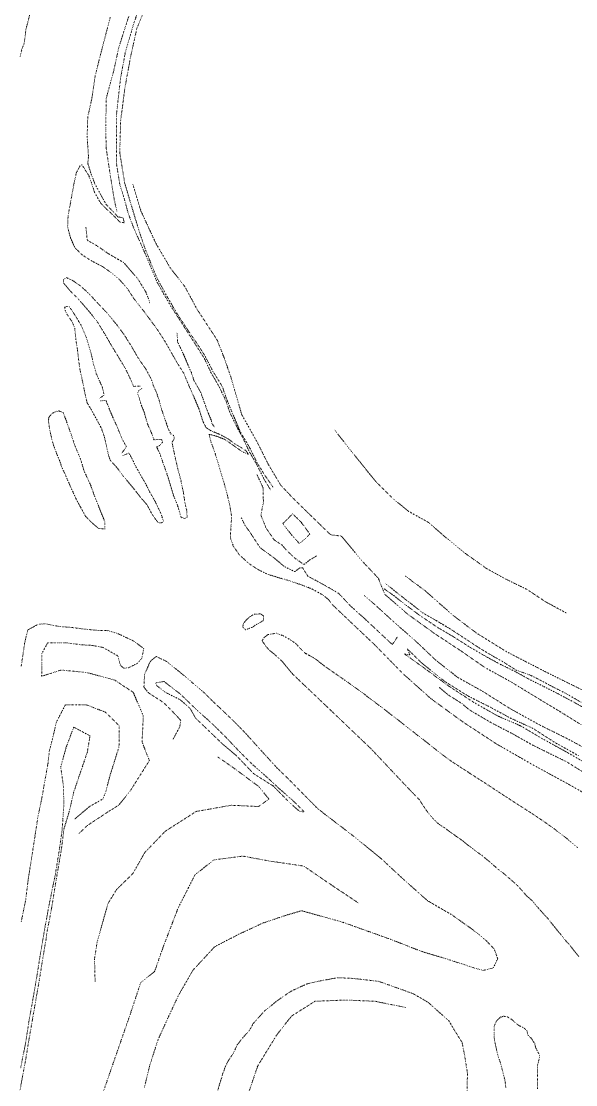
# Model space of a CAD drawing. Extents: x 682410 to 689460, y 7661803 to 7669124.
# Drawn here: x 686399.5 to 686623.2, y 7665114.4 to 7665543 of the extents above; entities that cross this region are included whole.
import ezdxf

# ---------------------------------------------------------------- set-up
doc = ezdxf.new("R2010")
doc.units = 0
doc.header["$MEASUREMENT"] = 0
doc.linetypes.add('DOT', pattern=[0.25, 0, -0.25])
doc.layers.add('02 TOE_Line', color=1, linetype='DOT', lineweight=20)

msp = doc.modelspace()

# ---------------------------------------------------------------- linework, layer by layer
at = {"layer": '02 TOE_Line'}
for points in [[(686449.5, 7665554.5, 4019.19), (686445, 7665542.5, 4018.43), (686441.5, 7665530.5, 4017.6), (686439.56, 7665520, 4017.16), (686438, 7665506, 4016.12), (686437.88, 7665495, 4015.8), (686437.94, 7665485.5, 4015.36), (686439.24, 7665477.38, 4014.98), (686441.28, 7665470.73, 4014.68), (686442.62, 7665465.69, 4014.45), (686444.86, 7665459.7, 4014.23), (686447.43, 7665454, 4014.46), (686449.75, 7665448.8, 4014.37), (686451.72, 7665443.94, 4014.2), (686454.4, 7665437.72, 4013.8), (686457.3, 7665432.53, 4013.5), (686459.9, 7665428.09, 4013.35), (686462.97, 7665423.36, 4013.23), (686466.35, 7665418.1, 4012.68), (686469.62, 7665413.02, 4012.18), (686473.46, 7665406.94, 4011.54), (686475.88, 7665401.72, 4011.18), (686479.27, 7665395.84, 4010.92), (686482, 7665390.17, 4010.76), (686483.64, 7665385.38, 4010.86), (686486.74, 7665379.01, 4010.54), (686489.05, 7665374.72, 4010.27), (686491.44, 7665369.63, 4009.95), (686494.28, 7665364.74, 4009.3), (686497.51, 7665358.38, 4008.88), (686500.23, 7665353.86, 4008.72)], [(686450.81, 7665551.5, 4019.09), (686446.13, 7665540, 4018.72), (686443.69, 7665529, 4017.74), (686441.38, 7665516.5, 4016.74), (686439.62, 7665503, 4015.94), (686439.25, 7665490, 4015.46), (686441.28, 7665477.62, 4014.99), (686443.37, 7665470.62, 4014.74), (686445.4, 7665463.85, 4014.37), (686447.43, 7665457.33, 4014.17), (686449.73, 7665450.61, 4014.2), (686451.79, 7665445.53, 4014.05), (686454.29, 7665439.49, 4013.88), (686455.07, 7665438.05, 4013.74), (686458.45, 7665431.8, 4013.32), (686462.45, 7665425.04, 4013.12), (686466.8, 7665418.36, 4012.78), (686470.18, 7665413.48, 4012.02), (686473.41, 7665408.51, 4011.64), (686476.84, 7665401.9, 4011.18), (686480.55, 7665395.91, 4010.7), (686482.69, 7665389.87, 4010.75), (686485.17, 7665383.95, 4010.77), (686487.78, 7665377.68, 4010.43), (686491.75, 7665370.95, 4009.93), (686494.71, 7665364.95, 4009.27), (686497.64, 7665360.22, 4008.95), (686501.09, 7665355.17, 4008.67)], [(686402.89, 7665545.62, 4020.73), (686402.23, 7665542.87, 4020.62), (686401.43, 7665539.82, 4020.5), (686401.11, 7665537.06, 4020.39), (686400.66, 7665534.08, 4020.28), (686399.7, 7665531.5, 4020.17), (686399.1, 7665528.71, 4020.06)], [(686627.17, 7665231.57, 4009.71), (686620.21, 7665235.51, 4009.57), (686612.85, 7665239.52, 4009.54), (686605.5, 7665243.53, 4009.51), (686598.21, 7665247.71, 4009.48), (686590.93, 7665251.89, 4009.45), (686584.21, 7665256.3, 4009.38), (686577.49, 7665260.71, 4009.31), (686571.15, 7665265.32, 4009.3), (686564.82, 7665269.93, 4009.29), (686559.2, 7665274.94, 4009.29), (686553.58, 7665279.95, 4009.3), (686547.72, 7665285.92, 4009.24), (686541.85, 7665291.9, 4009.18), (686536.38, 7665297.07, 4009.1), (686530.91, 7665302.24, 4009.02), (686524.86, 7665308, 4008.95), (686523.43, 7665309.96, 4009.87), (686520.79, 7665311.98, 4009.95), (686516.52, 7665314.31, 4009.96), (686512.56, 7665315.83, 4010.08), (686507.35, 7665317.59, 4010.16), (686503.69, 7665318.63, 4010.46), (686498.76, 7665320.17, 4010.6), (686495.18, 7665321.92, 4010.79), (686491.19, 7665324.53, 4010.92), (686487.34, 7665328.11, 4011.21), (686485.06, 7665331.49, 4011.55), (686483.86, 7665334.85, 4011.71), (686484.05, 7665338.44, 4011.93), (686484.37, 7665343.36, 4012.18), (686483.65, 7665347.82, 4012.32), (686482.57, 7665352.42, 4012.69), (686481.27, 7665357.05, 4012.84), (686479.39, 7665363.36, 4012.98), (686477.83, 7665368.5, 4013.11), (686476.02, 7665373.57, 4013.23), (686475.28, 7665376.51, 4013.08), (686478.13, 7665375.83, 4012.22), (686481.67, 7665374.42, 4011.48), (686483.86, 7665372.92, 4010.98), (686486.44, 7665371.1, 4010.58), (686488.7, 7665369.51, 4010.13), (686491.14, 7665368.5, 4009.91), (686490.08, 7665369.96, 4010.13), (686488.64, 7665370.92, 4010.33), (686485.59, 7665372.74, 4010.95), (686483.02, 7665374.65, 4011.23), (686479.56, 7665376.5, 4011.99), (686476.43, 7665377.76, 4012.8), (686474.11, 7665379.16, 4013.13), (686472.87, 7665381.55, 4013.22), (686471.25, 7665386.63, 4013.31), (686469.21, 7665391.53, 4013.26), (686466.98, 7665396.49, 4013.42), (686465.05, 7665401.15, 4013.52), (686462.32, 7665405.46, 4013.53), (686459.75, 7665410.01, 4013.8), (686457.42, 7665414.1, 4013.89), (686454.37, 7665418.82, 4014.14), (686451.56, 7665422.67, 4014.36), (686448.38, 7665426.89, 4014.55), (686444.98, 7665431.14, 4014.81), (686442.33, 7665435.28, 4015.02), (686438.91, 7665439.1, 4015.31), (686435.41, 7665441.98, 4015.43), (686432.2, 7665444.2, 4015.81), (686428.1, 7665446.3, 4016.15), (686424.18, 7665448.75, 4016.35), (686421.12, 7665451.76, 4016.57), (686419.35, 7665455.82, 4016.76), (686418.22, 7665460.11, 4016.94), (686418.41, 7665464.72, 4016.98), (686419.12, 7665468.37, 4017.25), (686419.91, 7665472.7, 4017.39), (686420.66, 7665476.97, 4017.35), (686421.77, 7665482.03, 4017.39), (686423.2, 7665484.62, 4017.87), (686423.99, 7665485.18, 4017.79), (686426.72, 7665480.91, 4017.39), (686427.83, 7665477.86, 4017.2), (686429.12, 7665473.95, 4016.96), (686431.52, 7665469.75, 4016.84), (686434.14, 7665467.07, 4016.56), (686436.3, 7665465.14, 4016.41), (686439.21, 7665462.16, 4016.21), (686441.03, 7665461.71, 4016.33), (686440.66, 7665463.73, 4015.79), (686438.46, 7665464.21, 4016.33), (686436.59, 7665466.28, 4016.59), (686433.72, 7665469.19, 4016.66), (686429.26, 7665477.37, 4017.1), (686427.7, 7665481.44, 4017.34), (686426.37, 7665485.71, 4017.55), (686426.63, 7665488.38, 4017.9), (686426.1, 7665496.57, 4018.32), (686426.33, 7665504.29, 4018.84), (686427.97, 7665511.78, 4019.22), (686429.37, 7665521.14, 4019.65), (686431.25, 7665528.63, 4019.97), (686435.46, 7665544.78, 4020.75)], [(686442.88, 7665545, 4020.84), (686438.88, 7665532.5, 4019.91), (686436.94, 7665523.5, 4019.44), (686433.81, 7665512, 4018.88), (686433.62, 7665501, 4018.46), (686433.75, 7665492, 4017.86), (686435.5, 7665480.5, 4017.27), (686437.06, 7665471, 4016.67), (686438.06, 7665466.48, 4016.34)], [(686625.31, 7665259.5, 4013.56), (686618.06, 7665264, 4013.34), (686608.12, 7665270, 4013.17), (686596.63, 7665277, 4013.03), (686586.56, 7665282.5, 4012.61), (686576.44, 7665289.5, 4012.23), (686565.81, 7665296.5, 4011.93), (686555.44, 7665304, 4011.4), (686546.19, 7665312, 4010.97), (686543.56, 7665318.5, 4010.73), (686536.94, 7665325.5, 4009.64), (686532.81, 7665330.5, 4010.85), (686528.62, 7665335.5, 4009.7), (686524.31, 7665336, 4008.3), (686515.56, 7665344.5, 4008.08), (686508.94, 7665351, 4008.14), (686504.19, 7665356, 4008.22), (686499.12, 7665364.5, 4008.68), (686494.88, 7665373, 4009.18), (686488.44, 7665384.5, 4010.32), (686484.25, 7665399, 4012.38), (686481.69, 7665406.5, 4012.77), (686478.56, 7665414.5, 4013.56), (686470.38, 7665427, 4014), (686465.56, 7665436, 4014.52), (686459.69, 7665443.5, 4014.98), (686453.81, 7665453.5, 4015.84), (686447.81, 7665466.5, 4016.49), (686444.5, 7665477.5, 4017.21)], [(686425.6, 7665460.02, 4016.79), (686426.13, 7665454.76, 4016.51), (686429.9, 7665452.61, 4016.23), (686434.56, 7665449.38, 4015.98), (686440.89, 7665445.7, 4015.9), (686446.59, 7665439.11, 4015.55), (686449.8, 7665433.81, 4015.53), (686451.3, 7665430.11, 4015.85), (686451.1, 7665429.1, 4016.15)], [(686448.09, 7665394.97, 4017.28), (686446.81, 7665394.01, 4017.36), (686446.41, 7665393, 4017.43), (686447.06, 7665391.26, 4017.38), (686447.95, 7665388.28, 4017.31), (686449.09, 7665385.46, 4017.28), (686449.87, 7665382.68, 4017.32), (686450.48, 7665380.62, 4017.23), (686451.69, 7665377.9, 4017.19), (686452.34, 7665376.34, 4017.01), (686453.07, 7665374.28, 4016.97), (686454.62, 7665374.46, 4016.98), (686456.22, 7665374.48, 4017), (686456.46, 7665373.29, 4016.94), (686455.43, 7665372.01, 4016.88), (686454.11, 7665371.52, 4016.73), (686454.52, 7665370.64, 4016.63), (686455.62, 7665368.22, 4016.35), (686456.67, 7665365.13, 4015.66), (686458.2, 7665360.86, 4014.97), (686459.44, 7665356.84, 4014.14), (686461.03, 7665351.58, 4013.4), (686462.8, 7665347.21, 4012.61), (686463.97, 7665343.07, 4012.13), (686465.32, 7665342.59, 4012.19), (686466.4, 7665342.95, 4012.11), (686466.32, 7665345.59, 4012.21), (686465.53, 7665349.04, 4012.4), (686464.9, 7665353.15, 4012.55), (686464.06, 7665357.36, 4012.75), (686463.56, 7665359.25, 4012.7), (686462.6, 7665362.9, 4012.88), (686461.68, 7665366.91, 4013.06), (686460.7, 7665371.44, 4013.24), (686460.36, 7665373.38, 4013.48), (686460.78, 7665373.98, 4013.39), (686461.22, 7665374.62, 4013.31), (686461.26, 7665375.01, 4013.32), (686461.11, 7665375.6, 4013.32), (686460.88, 7665376.07, 4013.33), (686460.59, 7665376.27, 4013.34), (686459.85, 7665376.68, 4013.36), (686458.79, 7665378.73, 4013.39), (686458.41, 7665379.94, 4013.39), (686456.27, 7665386.15, 4013.39), (686456.25, 7665386.12, 4013.37), (686455.1, 7665390.29, 4013.41), (686453.9, 7665393.82, 4013.46), (686452.81, 7665396.05, 4013.72), (686452.51, 7665397.42, 4013.55), (686451.85, 7665399, 4013.53), (686449.71, 7665402.9, 4013.56), (686446.45, 7665407.66, 4013.71), (686444.13, 7665411.69, 4014.05), (686440.89, 7665416.88, 4014.3), (686437.7, 7665421.11, 4014.69), (686434.1, 7665425.46, 4015), (686430.13, 7665429.62, 4015.36), (686426.81, 7665433.21, 4015.62), (686423.4, 7665436.36, 4015.84), (686420.66, 7665438.29, 4016.04), (686417.67, 7665439.72, 4016.13), (686416.53, 7665438.82, 4016.14), (686416.55, 7665437.52, 4016.12), (686419.05, 7665434.52, 4015.93), (686422.06, 7665431.56, 4015.65), (686426.49, 7665426.53, 4015.45), (686430.2, 7665421.87, 4015.65), (686433.43, 7665416.6, 4015.86), (686435.92, 7665412.27, 4016.11), (686439.42, 7665406.54, 4016.55), (686441.55, 7665403, 4016.9), (686443.38, 7665399.17, 4017.27), (686444.84, 7665395.79, 4017.41), (686445.61, 7665395.86, 4017.43), (686447.62, 7665395.89, 4017.3)], [(686440.52, 7665367.98, 4017.18), (686443, 7665368.97, 4016.99), (686443.9, 7665367.21, 4016.73), (686444.75, 7665365.52, 4016.65), (686445.62, 7665363.7, 4016.15), (686447.55, 7665360.29, 4015.57), (686449.78, 7665356.48, 4014.78), (686451.31, 7665353.33, 4014.24), (686453.57, 7665349.4, 4013.49), (686455.69, 7665344.92, 4012.7), (686456.9, 7665341.54, 4012.36), (686456.38, 7665340.94, 4012.33), (686455.42, 7665340.78, 4012.31), (686454.68, 7665340.95, 4012.47), (686452.4, 7665344.1, 4012.56), (686450.21, 7665348.13, 4012.7), (686447.67, 7665351.04, 4012.91), (686445.27, 7665354.14, 4013.05), (686441.96, 7665358.14, 4013.23), (686440.69, 7665359.71, 4013.23), (686437.66, 7665363.62, 4013.42), (686435.55, 7665365.83, 4013.52), (686434.76, 7665367.9, 4013.64), (686434, 7665371.29, 4013.7), (686433.68, 7665372.7, 4013.72), (686433.02, 7665375.6, 4013.82), (686431.91, 7665378.8, 4013.98), (686429.92, 7665382.56, 4013.89), (686427.51, 7665386.9, 4014.04), (686426.09, 7665389.19, 4014.09), (686425.06, 7665393.67, 4014.04), (686424.38, 7665397.23, 4014.13), (686423.26, 7665402.35, 4014.31), (686422.64, 7665406.52, 4014.54), (686422.21, 7665410.47, 4014.73), (686421.53, 7665414.92, 4014.89), (686421.1, 7665419.2, 4015.22), (686420.11, 7665421.83, 4015.31), (686417.98, 7665424.87, 4015.58), (686417.24, 7665426.42, 4015.54), (686416.96, 7665427.66, 4015.66), (686417.82, 7665428.08, 4015.92), (686418.93, 7665427.94, 4015.53), (686421.03, 7665424.79, 4015.44), (686423.63, 7665420.54, 4015.56), (686425.75, 7665415.52, 4015.82), (686427.61, 7665409.39, 4015.95), (686428.71, 7665404.7, 4016.44), (686429.8, 7665400.88, 4016.79), (686432.16, 7665395.67, 4017.04), (686433, 7665392.34, 4017.47), (686430.97, 7665390.95, 4017.66)], [(686462.33, 7665417.62, 4015.15), (686462.61, 7665413.72, 4015.27), (686465, 7665408.68, 4015.23), (686466.92, 7665404.05, 4014.83), (686468.13, 7665401.41, 4014.77), (686469.19, 7665398.21, 4014.51), (686472.05, 7665393.16, 4014.45), (686473.16, 7665389.88, 4014.21), (686474.84, 7665385.37, 4014.18), (686476.09, 7665382.34, 4014.11), (686476.46, 7665380.91, 4014.15), (686477.56, 7665379.26, 4014.01)], [(686431.37, 7665389.99, 4017.61), (686433.69, 7665390.21, 4017.59), (686434.26, 7665388.69, 4017.5), (686435.41, 7665385.81, 4017.42), (686436.55, 7665383.14, 4017.44), (686437.9, 7665380.25, 4017.29), (686438.83, 7665377.91, 4017.3), (686440.19, 7665374.63, 4017.21), (686441.95, 7665371.55, 4017.06), (686440.03, 7665368.85, 4017.26)], [(686619.31, 7665304.5, 4032.4), (686611.06, 7665309, 4031.34), (686603.5, 7665314, 4030.62), (686595.25, 7665318, 4029.27), (686587.06, 7665322.5, 4028.46), (686578.63, 7665328.5, 4027.44), (686569.5, 7665336, 4027.01), (686563.81, 7665341, 4027.47), (686555.69, 7665345.5, 4026.76), (686549.56, 7665350.5, 4026.74), (686542.5, 7665357.5, 4026.42), (686538.06, 7665363, 4026.35), (686531.63, 7665371, 4026.24), (686525.75, 7665378.5, 4026.57)], [(686518.62, 7665327.5, 4007.9), (686516.06, 7665326, 4007.77), (686514.19, 7665324.5, 4008.26), (686513.56, 7665324, 4008.71), (686510, 7665326.5, 4008.25), (686506.81, 7665329.5, 4008.09), (686504.56, 7665332, 4008.01), (686501.5, 7665334, 4008.02), (686498.13, 7665339, 4008.04), (686496.19, 7665344, 4008.09), (686497.19, 7665349, 4008.1), (686497.06, 7665355, 4008.42), (686494.5, 7665360.5, 4008.92)], [(686488.29, 7665342.86, 4013.42), (686489.87, 7665339.69, 4012.04), (686492.45, 7665336.03, 4011.79), (686495.86, 7665330.8, 4011.33), (686501.31, 7665326.86, 4010.83), (686505.54, 7665323.29, 4010.82), (686509.85, 7665321.15, 4009.96), (686511.97, 7665322.76, 4008.42), (686513.04, 7665322.69, 4008.42), (686515.15, 7665319.3, 4009.99), (686518.29, 7665317.66, 4009.66), (686522.69, 7665315.24, 4010.02), (686527.64, 7665312.33, 4009.96), (686532.36, 7665307.29, 4009.82), (686538.3, 7665301.98, 4009.69), (686544, 7665296.61, 4009.58), (686549.19, 7665291.79, 4009.97), (686550.75, 7665294.08, 4009.75), (686551.32, 7665295.08, 4009.49)], [(686515.75, 7665336.5, 4004.82), (686512.5, 7665341, 4004.86), (686508.94, 7665344.5, 4004.9), (686507.06, 7665342.5, 4004.84), (686505, 7665340.5, 4004.85), (686508.56, 7665336, 4004.79), (686511.69, 7665332.5, 4004.79), (686514.19, 7665334.5, 4004.81), (686516, 7665336.5, 4004.88)], [(686805.31, 7665181, 4019.99), (686789.25, 7665188, 4019.29), (686771.31, 7665196.5, 4018.75), (686756, 7665204, 4018.09), (686740.31, 7665212.5, 4017.63), (686729.62, 7665218, 4017.51), (686715.25, 7665225, 4016.87), (686700.94, 7665232, 4016.11), (686684.5, 7665240.5, 4015.79), (686671.12, 7665247.5, 4015.38), (686654.56, 7665257, 4014.71), (686638.81, 7665266, 4014.21), (686626.75, 7665273, 4013.66), (686611.56, 7665280.5, 4013.23), (686595.06, 7665289, 4012.85), (686583, 7665296.5, 4012.64), (686573.75, 7665303.5, 4012.49), (686562.38, 7665313.5, 4012.73), (686554.31, 7665319.5, 4012.78)], [(686545.62, 7665314.5, 4008.63), (686549.81, 7665311.5, 4009.05), (686554.88, 7665307.5, 4009.32), (686561, 7665303, 4009.39), (686567.75, 7665298.5, 4009.8), (686573.75, 7665295, 4010.28), (686580, 7665291, 4010.48), (686586.88, 7665287, 4010.45), (686592.38, 7665284, 4010.68), (686598.56, 7665281, 4010.97), (686604, 7665278, 4011.25), (686610, 7665275, 4011.46), (686615.94, 7665272, 4011.47), (686622.5, 7665268.5, 4011.61), (686629.69, 7665264.5, 4011.77)], [(686625.31, 7665268.5, 4011.54), (686619.38, 7665272, 4011.43), (686613.38, 7665275, 4011.51), (686607.81, 7665278, 4011.26), (686604.69, 7665279.5, 4011.2), (686599.06, 7665281.5, 4010.87), (686594.38, 7665284.5, 4010.67), (686589.12, 7665287.5, 4010.42), (686584.12, 7665290.5, 4010.31), (686578.81, 7665294, 4010.42), (686572.69, 7665298, 4010.02), (686566.81, 7665301.5, 4009.57), (686561.56, 7665304.5, 4009.34), (686556.44, 7665308.5, 4009.18), (686551.25, 7665312.5, 4008.95), (686546.31, 7665316.5, 4008.66)], [(686629.75, 7665248.5, 4010.21), (686619.44, 7665254, 4009.92), (686608.38, 7665259.5, 4009.46), (686596.63, 7665266, 4009.19), (686585.5, 7665273, 4009.18), (686575.62, 7665278.5, 4009.27), (686566.69, 7665285.5, 4009.38), (686558.81, 7665293, 4009.5), (686549.69, 7665301, 4009.7), (686542, 7665308, 4009.62), (686537.94, 7665311.5, 4009.62)], [(686399.49, 7665283.05, 4012.43), (686400.17, 7665287.4, 4012.39), (686400.93, 7665292.65, 4012.4), (686402.16, 7665297.66, 4012.38), (686406.44, 7665300.02, 4012.2), (686409.46, 7665300.11, 4012.08), (686414.67, 7665299.1, 4011.93), (686420.27, 7665298.62, 4011.72), (686424.86, 7665298.01, 4011.65), (686430.54, 7665297.48, 4011.51), (686434.48, 7665297.4, 4011.08), (686438.74, 7665296.08, 4010.79), (686445.01, 7665293.11, 4010.33), (686448.9, 7665290.18, 4010.06), (686448.19, 7665286.32, 4009.93), (686446.41, 7665284.21, 4009.44), (686442.79, 7665282.4, 4009.46), (686440.87, 7665282.24, 4009.39), (686439.49, 7665283.47, 4009.89), (686438.48, 7665287.22, 4010.11), (686432.38, 7665290.65, 4010.43), (686427.56, 7665291.51, 4010.93), (686424.39, 7665291.63, 4010.93), (686417.27, 7665292.52, 4011.31), (686410.18, 7665292.5, 4011.8), (686407.82, 7665288.16, 4011.85), (686407.75, 7665279, 4010.41), (686415.56, 7665281.5, 4010.25), (686425.94, 7665280.5, 4010.03), (686437.13, 7665277.5, 4009.49), (686444.69, 7665272.5, 4008.77), (686448.75, 7665263, 4007.97), (686448.25, 7665252.5, 4007.67), (686451.19, 7665245, 4007.59), (686443.62, 7665233, 4006.92), (686438.81, 7665227, 4006.29), (686434.75, 7665224.5, 4005.9), (686426.2, 7665218.88, 4004.89), (686422.69, 7665215.5, 4005.11)], [(686623.92, 7665209.91, 4010.08), (686620.23, 7665213.06, 4010.11), (686616.39, 7665216.08, 4010.14), (686612.38, 7665219.03, 4010.15), (686609.07, 7665221.32, 4010.12), (686605.66, 7665223.59, 4010.09), (686602.16, 7665225.84, 4010.04), (686598.61, 7665228.11, 4009.98), (686595.04, 7665230.42, 4009.95), (686591.43, 7665232.78, 4009.91), (686587.79, 7665235.17, 4009.87), (686584.07, 7665237.56, 4009.85), (686580.34, 7665239.98, 4009.79), (686576.61, 7665242.4, 4009.81), (686572.9, 7665244.81, 4009.8), (686569.35, 7665247.4, 4009.79), (686565.98, 7665250.08, 4009.83), (686562.69, 7665252.69, 4009.87), (686559.47, 7665255.15, 4009.96), (686555.63, 7665258.14, 4010), (686551.91, 7665261.07, 4010.02), (686548.19, 7665263.95, 4010.04), (686544.46, 7665266.83, 4010.04), (686540.7, 7665269.62, 4010.02), (686536.97, 7665272.46, 4010.01), (686533.32, 7665275.1, 4010.02), (686529.66, 7665277.68, 4009.98), (686526.16, 7665280.08, 4009.95), (686522.26, 7665282.8, 4009.89), (686520.5, 7665284.17, 4009.75), (686518.13, 7665286.01, 4009.64), (686516.25, 7665287.1, 4009.71), (686514.16, 7665288.23, 4009.74), (686512.11, 7665290.15, 4009.74), (686510.18, 7665292.28, 4009.79), (686507.89, 7665293.8, 4009.88), (686505.11, 7665295.37, 4009.84), (686502.46, 7665296.32, 4009.69), (686499.09, 7665295.85, 4009.41), (686497.43, 7665294.55, 4009.1), (686496.69, 7665293.31, 4008.78), (686498.3, 7665290.97, 4008.54), (686499.66, 7665289.44, 4008.27), (686501.56, 7665287.93, 4007.92), (686504.59, 7665285.19, 4007.53), (686508.97, 7665279.91, 4005.67), (686526.09, 7665263.62, 4003.65), (686540.74, 7665249.64, 4002.26), (686556.23, 7665233.2, 4000.32), (686560.06, 7665229.27, 4000.32), (686562.88, 7665225, 3999.3), (686563.96, 7665223.57, 3999.16), (686565.8, 7665221.42, 3998.95), (686567.84, 7665219.51, 3998.72), (686569.09, 7665218.65, 3998.6), (686570.35, 7665217.84, 3998.4), (686572.7, 7665216.1, 3998.18), (686573.89, 7665215.32, 3997.96), (686575.12, 7665214.35, 3997.97), (686577.55, 7665212.74, 3997.62), (686579.53, 7665211.03, 3997.37), (686580.66, 7665210.31, 3997.22), (686582.95, 7665208.45, 3996.94), (686585.3, 7665206.84, 3996.8), (686586.27, 7665205.97, 3996.69), (686587.5, 7665205.01, 3996.59), (686588.63, 7665204.07, 3996.52), (686590.81, 7665202.13, 3996.41), (686591.95, 7665201.13, 3996.26), (686594.04, 7665199.56, 3995.91), (686596.33, 7665197.61, 3995.83), (686597.43, 7665196.64, 3995.76), (686599.62, 7665194.67, 3995.52), (686600.52, 7665193.67, 3995.51), (686601.59, 7665192.55, 3995.55), (686602.48, 7665191.55, 3995.44), (686603.38, 7665190.48, 3995.43), (686605.62, 7665188.53, 3995.18), (686607.38, 7665186.4, 3995.12), (686608.3, 7665185.31, 3995.08), (686610.27, 7665183.13, 3994.99), (686612.11, 7665181.16, 3994.77), (686613.1, 7665179.85, 3994.89), (686614.95, 7665177.59, 3994.83), (686615.9, 7665176.37, 3994.82), (686616.85, 7665175.26, 3994.78), (686618.76, 7665172.86, 3994.78), (686620.76, 7665170.64, 3994.55), (686622.54, 7665168.32, 3994.56), (686624.44, 7665166.05, 3994.49)], [(686460.76, 7665253.64, 4007.68), (686463.48, 7665258.65, 4007.65), (686463.83, 7665261.24, 4007.72), (686461.25, 7665264.05, 4007.86), (686456.96, 7665268.37, 4008.19), (686450.68, 7665272.43, 4008.44), (686449, 7665274.58, 4008.71), (686449.24, 7665279.63, 4009.09), (686451.54, 7665284.97, 4009.71), (686453.94, 7665287.01, 4009.75), (686458.19, 7665284.93, 4009.4), (686461.32, 7665282.39, 4009.23), (686465.2, 7665279.3, 4008.94), (686468.72, 7665276.28, 4008.55), (686472.96, 7665272.69, 4008.19), (686476.7, 7665268.98, 4007.74), (686481.27, 7665264.68, 4007.29), (686485.66, 7665260.46, 4006.72), (686489.8, 7665256.25, 4006.19), (686493.4, 7665252.27, 4005.8), (686497.71, 7665247.49, 4005.26), (686502.66, 7665242.09, 4004.53), (686507.07, 7665237.81, 4003.94), (686519.25, 7665225.5, 4001.76), (686533.62, 7665214.5, 4000.29), (686544.69, 7665205.5, 3998.93), (686553.31, 7665197.5, 3997.73), (686563.44, 7665188.5, 3996.68), (686573.46, 7665182.7, 3996.24), (686576.95, 7665180.21, 3995.94), (686580.45, 7665177.7, 3995.56), (686583.81, 7665175.22, 3995.33), (686587.19, 7665172.3, 3995.08), (686590.28, 7665169.06, 3994.89), (686591.71, 7665165.2, 3994.58), (686589.93, 7665161.47, 3994.15), (686585.81, 7665160.42, 3993.66), (686581.96, 7665161.52, 3993.2), (686578.08, 7665162.81, 3992.68), (686574.1, 7665164.09, 3992.17), (686569.64, 7665165.52, 3991.57), (686565.34, 7665166.77, 3991.14), (686560.79, 7665168.16, 3990.64), (686548.44, 7665173, 3990.43), (686528.75, 7665180, 3987.91), (686512.56, 7665184.5, 3986.96), (686505.81, 7665182.5, 3986.64), (686496.94, 7665179.5, 3986.06), (686487.25, 7665175, 3984.98), (686477.56, 7665170, 3984.07), (686468.75, 7665160.5, 3983.34), (686463, 7665150.5, 3982.66), (686458.56, 7665141, 3982.05), (686454.69, 7665132.5, 3981.51), (686451.31, 7665122, 3980.71), (686449.12, 7665113, 3979.81)], [(686624.25, 7665247, 4007.19), (686614.44, 7665252.5, 4007.01), (686605.88, 7665258, 4006.69), (686597.12, 7665262, 4006.67), (686588.75, 7665266.5, 4006.84), (686579.81, 7665271, 4007.08), (686570.19, 7665277, 4006.93), (686560.87, 7665284.5, 4006.77), (686555.31, 7665290, 4006.9), (686556.31, 7665287.5, 4006.84), (686554.12, 7665288, 4006.87), (686563.12, 7665281.5, 4006.75), (686572, 7665275, 4006.88), (686582, 7665268.5, 4007.1), (686591.69, 7665263, 4006.63), (686600.94, 7665259, 4006.69), (686609.38, 7665254, 4006.78), (686618.5, 7665249, 4007.09), (686626.38, 7665244.5, 4007.24)], [(686568.12, 7665274.5, 4009.72), (686571.69, 7665271.5, 4009.71), (686577.31, 7665268, 4010.31), (686579.56, 7665266, 4009.69), (686581.87, 7665264.5, 4009.7), (686589.56, 7665260, 4009.8), (686597.38, 7665256, 4009.73), (686605.31, 7665251.5, 4009.94), (686612.37, 7665248, 4009.88), (686619.56, 7665244.5, 4009.98), (686625.94, 7665240.5, 4010)], [(686421.19, 7665221.5, 4004.14), (686427.06, 7665226.5, 4005.44), (686432.38, 7665229.5, 4005.56), (686433.62, 7665232.5, 4005.54), (686435.31, 7665239, 4005.5), (686437.06, 7665244.5, 4005.43), (686438.94, 7665250.5, 4005.37), (686439.06, 7665259, 4005.31), (686433.5, 7665264.5, 4005.16), (686425.75, 7665267.5, 4005.17), (686421.75, 7665267.5, 4005.17), (686417.31, 7665267.5, 4005.05), (686413.69, 7665260.5, 4005.43), (686412.06, 7665253.5, 4005.48), (686410.87, 7665249, 4005.5), (686410.31, 7665244, 4005.55), (686409, 7665236.5, 4005.61), (686407.75, 7665229.5, 4005.67), (686406.19, 7665222, 4005.73), (686405.12, 7665215, 4005.79), (686403.88, 7665207, 4005.65), (686402.38, 7665197.5, 4005.49), (686401.25, 7665188.5, 4005.35), (686399.5, 7665180, 4004.91)], [(686398.13, 7665107.5, 3998.75), (686399.81, 7665116.5, 3999.06), (686401.31, 7665124.5, 3999.29), (686402.63, 7665132.5, 3999.43), (686404, 7665140.5, 3999.66), (686405.31, 7665148, 3999.92), (686406.81, 7665156.5, 4000.17), (686408.25, 7665165.5, 4000.36), (686409.62, 7665173.5, 4000.48), (686409.75, 7665175, 4001.06), (686411.75, 7665185.5, 4001.25), (686413.69, 7665197.5, 4001.64), (686415.69, 7665209, 4002.07), (686416.75, 7665217.5, 4002.25), (686418.88, 7665224.5, 4001.9), (686420.75, 7665232.5, 4001.57), (686423.81, 7665241.5, 4000.98), (686426.19, 7665248.5, 4001.09), (686427.25, 7665255, 4001.18), (686420.69, 7665258.5, 4001.29), (686417.69, 7665250.5, 4001.06), (686415.44, 7665242.5, 4001.38), (686416.56, 7665234.5, 4001.57), (686416.69, 7665227, 4001.84), (686416.31, 7665221.5, 4002.2), (686415.94, 7665216.5, 4001.98), (686414.94, 7665209.5, 4002.01), (686413.25, 7665199, 4001.65), (686410.87, 7665187.5, 4001.34), (686408.94, 7665177, 4001.08), (686407.06, 7665166, 4000.37), (686405.81, 7665158, 4000.23), (686404.25, 7665149, 3999.87), (686402.63, 7665140, 3999.61), (686401.25, 7665131, 3999.35), (686399.25, 7665121, 3999.24)], [(686429.31, 7665156, 4002.04), (686429.06, 7665165, 4002.41), (686430.06, 7665171.5, 4002.62), (686432.12, 7665179, 4002.93), (686434.56, 7665187.5, 4003.42), (686437.94, 7665193, 4004.08), (686444.56, 7665199.5, 4004.69), (686449.38, 7665208, 4005.4), (686457.56, 7665216.5, 4006.06), (686470.06, 7665224.5, 4006.28), (686484.19, 7665227, 4006.25), (686495.25, 7665226.5, 4005.37), (686499.44, 7665229.5, 4005.13), (686495.38, 7665234.5, 4005.5), (686485.25, 7665242, 4005.98), (686478.75, 7665246.5, 4006.24)], [(686397.88, 7665010, 3990.02), (686406.81, 7665034.5, 3989.93), (686414.63, 7665057, 3989.71), (686421.38, 7665080, 3990.02), (686431.56, 7665108.5, 3989.88), (686443.56, 7665143, 3989.99), (686447.69, 7665155.5, 3990.85), (686453.31, 7665160, 3990.77), (686456.81, 7665170, 3991.25), (686462.75, 7665185.5, 3992.61), (686469.62, 7665199, 3994.78), (686477.25, 7665205, 3995.68), (686488.94, 7665206.5, 3994.74), (686499.81, 7665204.5, 3994.83), (686513.44, 7665202.5, 3994.31), (686525.19, 7665194.5, 3994.1), (686535.69, 7665187.5, 3993.77)], [(686579.38, 7665111.33, 3992), (686579.48, 7665119.11, 3991.83), (686578.47, 7665125.55, 3991.78), (686577.31, 7665131.5, 3990.91), (686574.13, 7665136.5, 3991.41), (686572.12, 7665140, 3991.6), (686563.69, 7665147.5, 3991.74), (686557.75, 7665151, 3991.24), (686543.81, 7665156, 3989.7), (686533.21, 7665157.23, 3988.6), (686527.06, 7665157.5, 3987.94), (686518.47, 7665155.89, 3987.43), (686514.87, 7665155.03, 3987.13), (686511.97, 7665153.74, 3986.73), (686508.38, 7665152.05, 3986.4), (686505.22, 7665149.97, 3986.09), (686502.33, 7665147.89, 3985.82), (686500.25, 7665146.14, 3985.55), (686497.61, 7665144.06, 3985.2), (686495.29, 7665141.48, 3984.84), (686493.07, 7665138.99, 3984.5), (686491.66, 7665136.37, 3984.16), (686488.63, 7665133.03, 3983.75), (686486.64, 7665130.4, 3983.31), (686485.1, 7665127.15, 3982.85), (686482.84, 7665123.71, 3982.39), (686481.78, 7665121.51, 3982), (686481.26, 7665119.92, 3981.88), (686480.73, 7665118.74, 3981.75), (686480.32, 7665117.02, 3981.61), (686479.61, 7665115.01, 3981.39), (686478.84, 7665112.22, 3981.16)], [(686484.94, 7665066, 3976.13), (686486.5, 7665076.5, 3977.03), (686488.12, 7665087.5, 3978.21), (686488.88, 7665099, 3979.16), (686491, 7665110.5, 3980.62), (686494.94, 7665122, 3982.39), (686502.62, 7665134.5, 3984.16), (686508.5, 7665142, 3985.72), (686518, 7665148, 3987.18), (686530.06, 7665148.5, 3988.25), (686542.19, 7665148, 3990.06), (686554.62, 7665145.5, 3991.77)], [(686607.78, 7665112.68, 3994.3), (686607.82, 7665122.33, 3994.08), (686608.19, 7665123.85, 3994.05), (686608.67, 7665125.84, 3994), (686608.15, 7665127.09, 3993.98), (686607.46, 7665128.35, 3993.94), (686606.98, 7665129.48, 3993.94), (686606.61, 7665130.94, 3993.83), (686606.01, 7665131.88, 3993.8), (686605.39, 7665132.89, 3993.78), (686603.9, 7665134.37, 3993.8), (686603.49, 7665136.09, 3993.6), (686602.74, 7665136.87, 3993.64), (686601.68, 7665137.56, 3993.6), (686600.49, 7665138.1, 3993.58), (686599.73, 7665138.56, 3993.72), (686598.28, 7665139.82, 3993.77), (686597.39, 7665140.64, 3993.54), (686595.63, 7665141.68, 3993.61), (686594.11, 7665142.01, 3993.54), (686592.76, 7665141.57, 3993.59), (686591.3, 7665140.16, 3993.39), (686590.24, 7665137.98, 3993.19), (686590.35, 7665132.65, 3992.97), (686591.18, 7665128.69, 3992.94), (686591.92, 7665125.66, 3992.9), (686592.81, 7665123.17, 3992.89), (686593.58, 7665120.22, 3992.88), (686594.71, 7665115.77, 3992.9), (686594.97, 7665113.08, 3992.94)]]:
    msp.add_polyline3d(points, dxfattribs=at)
for points in [[(686433.24, 7665338.33, 4012.63), (686433.16, 7665341.46, 4012.86), (686431.3, 7665346.05, 4013.03), (686429.45, 7665350.66, 4013.23), (686427.42, 7665356.24, 4013.48), (686424.88, 7665361.71, 4013.55), (686423.43, 7665366.49, 4013.75), (686420.88, 7665372.72, 4013.78), (686419.74, 7665376.2, 4013.95), (686417.57, 7665382.29, 4014.07), (686416.41, 7665385.28, 4014.16), (686414.65, 7665385.94, 4014.01), (686413.64, 7665385.72, 4013.92), (686411.99, 7665384.97, 4013.92), (686410.71, 7665383.46, 4013.91), (686410.47, 7665382.04, 4013.77), (686410.89, 7665379.2, 4013.82), (686411.36, 7665376.81, 4013.68), (686412, 7665373.82, 4013.6), (686412.92, 7665371.03, 4013.42), (686414.1, 7665367.96, 4013.5), (686414.99, 7665365.96, 4013.32), (686415.86, 7665363.34, 4013.15), (686417.49, 7665359.8, 4013.06), (686419.35, 7665355.51, 4012.86), (686421.57, 7665350.64, 4012.79), (686423.27, 7665347.44, 4012.56), (686425.49, 7665343.45, 4012.37), (686428.14, 7665340.74, 4012.38), (686430.6, 7665338.63, 4012.24)], [(686497.02, 7665301.4, 4010.11), (686497.19, 7665301.79, 4010.15), (686497.23, 7665303.35, 4010.21), (686496.13, 7665304.11, 4010.21), (686493.55, 7665304.06, 4010.36), (686491.77, 7665303.05, 4010.19), (686490.31, 7665301.72, 4010.02), (686488.98, 7665299.96, 4009.91), (686488.95, 7665298.82, 4009.64), (686489.99, 7665297.71, 4009.54), (686492.63, 7665298.72, 4009.7), (686494.27, 7665299.84, 4009.92), (686495.44, 7665300.37, 4009.94)], [(686453.98, 7665275.41, 4009.17), (686457.5, 7665272.62, 4008.91), (686463.8, 7665269.42, 4008.67), (686467.71, 7665265.92, 4008.15), (686469.79, 7665262.17, 4007.48), (686474.95, 7665257.23, 4007.23), (686480.86, 7665251.54, 4006.44), (686486.35, 7665246.96, 4005.92), (686493.23, 7665239.76, 4005.44), (686501.14, 7665234.77, 4004.84), (686507.69, 7665228.14, 4003.6), (686511.62, 7665224.68, 4003.36), (686513.69, 7665224.29, 4003.2), (686509.46, 7665228.54, 4003.55), (686503.35, 7665233.92, 4004.36), (686498.56, 7665238.39, 4004.79), (686492.97, 7665243.27, 4005.61), (686487.54, 7665248.63, 4005.78), (686482.12, 7665254.36, 4006.62), (686476.56, 7665259.86, 4007.12), (686470.61, 7665265.16, 4007.71), (686463.74, 7665271.77, 4008.58), (686457.16, 7665276.87, 4008.75), (686453.64, 7665276.38, 4009.16)]]:
    msp.add_polyline3d(points, close=True, dxfattribs=at)

doc.saveas('drawing.dxf')
